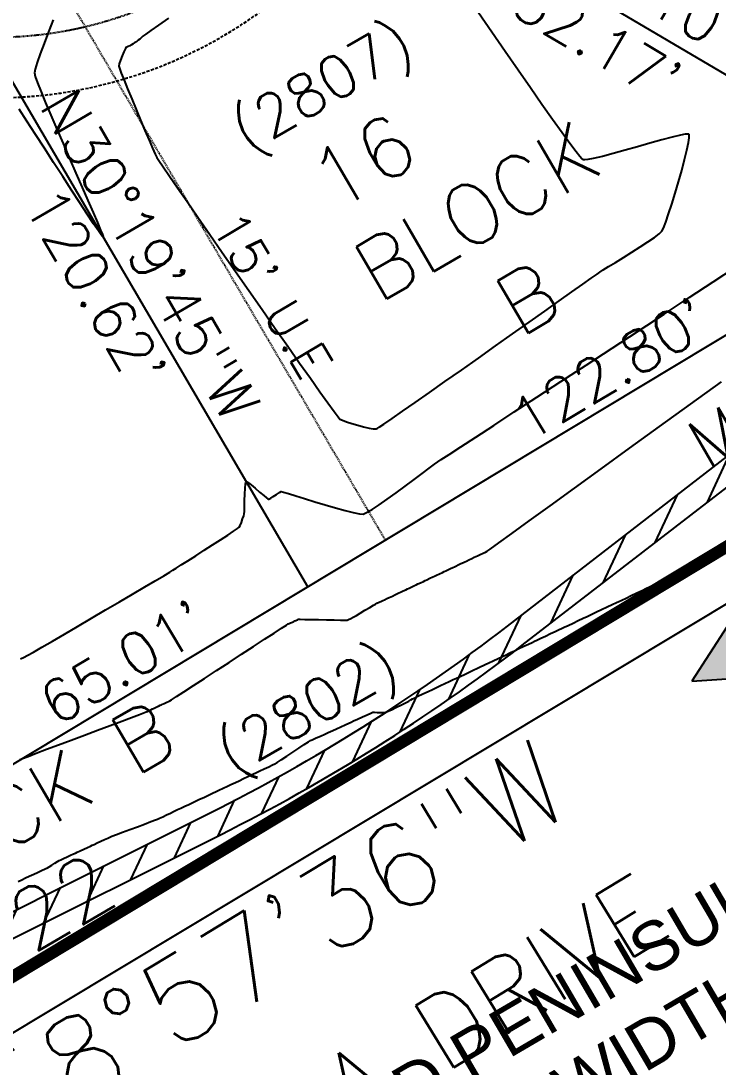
# Model space of a CAD drawing. Header units: feet. Extents: x 23 to 2149517, y -26 to 355304.
# Drawn here: x 2137845.5 to 2137960.7, y 340447.8 to 340620.5 of the extents above; entities that cross this region are included whole.
import ezdxf

# ---------------------------------------------------------------- set-up
doc = ezdxf.new("R2010")
doc.units = ezdxf.units.FT
doc.header["$MEASUREMENT"] = 0
doc.linetypes.add('xhpc023-pt$0$DASHED', pattern=[0.75, 0.5, -0.25])
doc.linetypes.add('xhpc023-pt$0$HIDDEN2', pattern=[0.1875, 0.125, -0.0625])
for name, color, linetype in [('A-EC-CURLEX-MATTING', 6, 'Continuous'), ('A-EC-FLOW-ARROWS', 252, 'Continuous'), ('A-EC-SILT-FENCE', 4, 'SILT_FENCE'), ('A-EC-TEXT2', 4, 'Continuous'), ('C-TOPO-MAJR-N', 7, 'Continuous'), ('C-TOPO-MINR-N', 2, 'Continuous'), ('xhpc023-pav$0$A-SW-N', 6, 'Continuous'), ('xhpc023-pt$0$A-ADDRESS-N', 6, 'Continuous'), ('xhpc023-pt$0$A-BLDG-SETBACK', 2, 'xhpc023-pt$0$DASHED'), ('xhpc023-pt$0$C-CURB-E', 2, 'Continuous'), ('xhpc023-pt$0$V-CONC-TEXT', 2, 'Continuous'), ('xhpc023-pt$0$V-ESMT-UTIL-N', 2, 'xhpc023-pt$0$HIDDEN2'), ('xhpc023-pt$0$V-ESMT-UTIL-TEXT-N', 2, 'Continuous'), ('xhpc023-pt$0$V-LOT-BLOCKS', 7, 'Continuous'), ('xhpc023-pt$0$V-LOT-NO', 6, 'Continuous'), ('xhpc023-pt$0$V-LOT-NO_OPENSPACES', 7, 'Continuous'), ('xhpc023-pt$0$V-PROP-DIMS', 4, 'Continuous'), ('xhpc023-pt$0$V-PROP-N', 2, 'Continuous'), ('xhpc023-pt$0$V-PROP-SUBD-N', 7, 'Continuous'), ('xhpc023-pt$0$V-ROAD-IDEN', 1, 'Continuous'), ('xhpc023-pt$0$V-SUBD-TEXT-N', 2, 'Continuous'), ('xhpc023-pt$0$xHPC007pt_PHASE1A$0$V-PROP-N', 6, 'Continuous')]:
    doc.layers.add(name, color=color, linetype=linetype)
doc.styles.get("Standard").update_dxf_attribs({"font": 'arial.ttf'})
doc.styles.add('xhpc023-pt$0$L100', font='simplex', dxfattribs={"height": 10})
doc.styles.add('xhpc023-pt$0$L120', font='simplex', dxfattribs={"height": 12})
doc.styles.add('xhpc023-pt$0$L140', font='simplex', dxfattribs={"height": 14})
doc.styles.add('xhpc023-pt$0$L60', font='simplex', dxfattribs={"height": 6})
doc.styles.add('xhpc023-pt$0$L70', font='simplex.shx', dxfattribs={"height": 7})
doc.styles.add('xhpc023-pt$0$L80', font='simplex', dxfattribs={"height": 8})
doc.linetypes.add('SILT_FENCE', pattern='A,0.5,-0.1,["SF",Standard,S=0.1,R=0,X=-0.1,Y=-0.05],-0.1', length=0.7)

# ---------------------------------------------------------------- blocks, each defined once
blk = doc.blocks.new('xhpc023-pav')
at = {"layer": 'xhpc023-pav$0$A-SW-N'}
h = blk.add_hatch(dxfattribs=at)
h.set_pattern_fill('ANSI31', color=256, scale=40, angle=20)
h.set_pattern_definition([(65, (0, 0), (-4.531538935183249, 2.113091308703498), [])])
h.paths.add_polyline_path([(2138073.734750805, 340606.4893714995), (2138076.982511835, 340611.3451003592), (2138072.736527676, 340612.1917316416), (2138070.409905991, 340608.7131985975, -0.1870688520389471), (2138040.810085895, 340587.9627037041), (2138021.565582904, 340583.2214802431, 0.1043029744152332), (2137982.904645254, 340564.5741733693), (2137925.945794581, 340520.6171426307, -0.04854565868554052), (2137876.712910241, 340489.7334137224), (2137819.318046041, 340461.0655404041, 0.05433585997616614), (2137764.648395736, 340425.8849818835), (2137723.776366798, 340392.8086396978, -0.1159630525133913), (2137690.797359672, 340376.8994894567), (2137688.26512927, 340376.3370190397), (2137687.735692305, 340372.1219275791), (2137691.664717876, 340372.9946604277, 0.1159630525120445), (2137726.292675358, 340389.6992681806), (2137767.164704297, 340422.7756103668, -0.05433585997563195), (2137821.10542593, 340457.4870947734), (2137878.50029013, 340486.1549680917, 0.0485456586851637), (2137928.389612928, 340517.4504800518), (2137985.348463601, 340561.4075107909, -0.1043029744148952), (2138022.522442111, 340579.3376135541), (2138041.766945102, 340584.0788370151, 0.1870688520359507)])
for p, q in [((2137928.389612928, 340517.4504800517), (2137985.348463601, 340561.407510791)), ((2137821.105425929, 340457.4870947726), (2137878.50029013, 340486.1549680918))]:
    blk.add_line(p, q, dxfattribs=at)
at = {"layer": 'xhpc023-pav$0$A-SW-N', "flags": 128}
blk.add_lwpolyline([(2137688.26512927, 340376.3370190397), (2137690.797359671, 340376.8994894566, 0.1159630524940016), (2137723.776366793, 340392.8086396935), (2137764.648395754, 340425.8849818984, -0.05433585995492531), (2137819.318046039, 340461.0655404033), (2137876.712910241, 340489.7334137225, 0.04854565868485745), (2137925.945794581, 340520.6171426303), (2137982.904645253, 340564.574173369, -0.1043029744157239), (2138021.565582904, 340583.221480243), (2138040.810085895, 340587.9627037041)], format="xyb", dxfattribs=at)
at = {"layer": 'xhpc023-pav$0$A-SW-N'}
blk.add_arc((2137742.659418548, 340758.1168360219), 304.0000000004081, 296.5414401127217, 307.6585578529508, dxfattribs=at)
blk = doc.blocks.new('xhpc023-pt')
at = {"layer": 'xhpc023-pt$0$A-BLDG-SETBACK'}
blk.add_arc((2137841.179533906, 340682.8476125778), 75, 263.2243841013467, 61.75304355203782, dxfattribs=at)
at = {"layer": 'xhpc023-pt$0$C-CURB-E'}
blk.add_line((2137794.062, 340423.323), (2138066.261, 340586.876), dxfattribs=at)
at = {"layer": 'xhpc023-pt$0$V-ESMT-UTIL-N'}
blk.add_line((2137905.802558677, 340534.7815498342), (2137848.145205815, 340633.3351958031), dxfattribs=at)
blk.add_arc((2137841.179533906, 340682.8476125778), 65, 267.8202750845537, 55.14076856765367, dxfattribs=at)
at = {"layer": 'xhpc023-pt$0$V-PROP-N'}
for p, q in [((2138069.437835784, 340633.3025321012), (2137770.593198851, 340453.4544829676)), ((2138063.167812341, 340594.5154637892), (2137786.062289802, 340427.7502571444))]:
    blk.add_line(p, q, dxfattribs=at)
at = {"layer": 'xhpc023-pt$0$V-PROP-SUBD-N'}
for p, q in [((2137884.26226472, 340657.4728553254), (2137998.145660326, 340590.3981025416)), ((2137892.930660359, 340527.078537305), (2137831.94690442, 340631.3180001691))]:
    blk.add_line(p, q, dxfattribs=at)
at = {"layer": 'xhpc023-pt$0$xHPC007pt_PHASE1A$0$V-PROP-N'}
blk.add_line((2138063.167812341, 340594.5154637892), (2137786.062289802, 340427.7502571444), dxfattribs=at)
at = {"layer": 'xhpc023-pt$0$A-ADDRESS-N', "char_height": 7, "width": 77.18520028656349, "attachment_point": 5, "rotation": 30.329137066513166, "style": 'xhpc023-pt$0$L70'}
for s, insert in [('(2807)', (2137895.857626032, 340608.8365034317)), ('(2802)', (2137893.419436631, 340506.0790599746))]:
    blk.add_mtext(s, dxfattribs=dict(at, insert=insert))
at = {"layer": 'xhpc023-pt$0$V-CONC-TEXT', "style": 'xhpc023-pt$0$L80'}
blk.add_text('MHSS', height=8, rotation=30.32916666666666, dxfattribs=at).set_placement((2137958.883768885, 340546.3359982232))
at = {"layer": 'xhpc023-pt$0$V-ESMT-UTIL-TEXT-N', "insert": (2137887.020627161, 340575.3615185504), "char_height": 5.999999999999998, "attachment_point": 5, "rotation": 300.6853479927439, "style": 'xhpc023-pt$0$L60'}
blk.add_mtext("\\A1;15' U.E", dxfattribs=at)
at = {"layer": 'xhpc023-pt$0$V-LOT-BLOCKS', "insert": (2137925.092311535, 340581.9245475303, 572.7), "char_height": 10, "width": 34.01157181197777, "attachment_point": 5, "rotation": 30.329137066419232, "style": 'xhpc023-pt$0$L100'}
blk.add_mtext('BLOCK B', dxfattribs=at)
at = {"layer": 'xhpc023-pt$0$V-LOT-NO', "insert": (2137902.075017815, 340597.305717182, 572.4), "char_height": 10, "width": 34.01157181197777, "attachment_point": 5, "rotation": 30.329137066419232, "style": 'xhpc023-pt$0$L100'}
blk.add_mtext('16', dxfattribs=at)
at = {"layer": 'xhpc023-pt$0$V-LOT-NO_OPENSPACES', "insert": (2137848.067648211, 340482.2347390343), "char_height": 10, "width": 253.6240612909909, "attachment_point": 5, "rotation": 30.329137066419232, "style": 'xhpc023-pt$0$L100'}
blk.add_mtext('BLOCK B \\P22', dxfattribs=at)
at = {"layer": 'xhpc023-pt$0$V-PROP-DIMS', "insert": (2137885.560685798, 340459.1613571677), "char_height": 14, "attachment_point": 8, "rotation": 31.040000000046597, "style": 'xhpc023-pt$0$L140'}
blk.add_mtext('S58°57\'36"W ', dxfattribs=at)
at = {"layer": 'xhpc023-pt$0$V-ROAD-IDEN', "style": 'xhpc023-pt$0$L120'}
blk.add_text('N. GRAND PENINSULA DRIVE', height=12, rotation=31.51098925007271, dxfattribs=at).set_placement((2137760.991881878, 340352.0280600178))
at = {"layer": 'xhpc023-pt$0$V-SUBD-TEXT-N', "char_height": 7, "style": 'xhpc023-pt$0$L70'}
for s, insert, attachment_point, rotation in [('S59°30\'10"E', (2137942.421950872, 340626.0034500126), 8, 329.50287382029484), ("132.17'", (2137939.985974175, 340621.8675078544), 2, 329.50287382029484), ('N30°19\'45"W', (2137863.91168306, 340580.1462168919), 8, 300.32913706647525), ("120.62'", (2137860.890697023, 340578.3788336947), 2, 300.32913706647525), ("122.80'", (2137944.70571699, 340560.0450788685), 8, 31.039999999973922), ("65.01'", (2137864.28519677, 340511.647109207), 8, 31.040000000336647)]:
    blk.add_mtext(s, dxfattribs=dict(at, insert=insert, attachment_point=attachment_point, rotation=rotation))
blk = doc.blocks.new('ARROW')
blk.add_hatch(color=256).paths.add_polyline_path([(0, 0), (12, 6), (12, 2), (28, 2), (28, -2), (12, -2), (12, -6)])
blk.add_lwpolyline([(0, 0), (12, 6), (12, 2), (28, 2), (28, -2), (12, -2), (12, -6), (0, 0)])

msp = doc.modelspace()

# ---------------------------------------------------------------- block references
at = {"layer": 'A-EC-CURLEX-MATTING'}
msp.add_blockref('xhpc023-pt', (0, 0), dxfattribs=at)

# ---------------------------------------------------------------- next in the draw order: linework, layer by layer
at = {"layer": 'A-EC-SILT-FENCE', "const_width": 2, "elevation": 569}
msp.add_lwpolyline([(2137698.030266149, 340368.8467041861), (2137786.061431202, 340427.74974043), (2138063.167812341, 340594.5154637891), (2138071.96383495, 340628.9848446747)], dxfattribs=at)
at = {"layer": 'C-TOPO-MAJR-N', "color": 7, "linetype": 'Continuous', "lineweight": -3, "elevation": 570}
msp.add_lwpolyline([(2137845.089597837, 340478.4604224385), (2137845.672027058, 340478.7320695628), (2137846.330064579, 340479.0389806758), (2137846.915223855, 340479.3119011076), (2137847.279018336, 340479.4815761879), (2137847.657895889, 340479.6565912594), (2137848.276818134, 340479.9418692482), (2137848.970069167, 340480.2626618599), (2137849.57193308, 340480.5442208), (2137849.916693968, 340480.7117977741), (2137850.197541352, 340480.8754722559), (2137850.644376724, 340481.1471424691), (2137851.14655213, 340481.4547882442), (2137851.593419617, 340481.7263894117), (2137851.874331232, 340481.8899258022), (2137852.141403426, 340482.0200566583), (2137852.609621194, 340482.2389961632), (2137853.182113879, 340482.503307919), (2137853.762010827, 340482.7695555274), (2137854.252441381, 340482.9943025903), (2137854.556534887, 340483.1341127097), (2137854.860819322, 340483.275260348), (2137855.353850574, 340483.5039614869), (2137855.941799852, 340483.7766920067), (2137856.530838366, 340484.0499277879), (2137857.027137327, 340484.2801447106), (2137857.336867944, 340484.4238186553), (2137857.651986062, 340484.5711919122), (2137858.162440078, 340484.810615401), (2137858.771390031, 340485.0957279465), (2137859.38199596, 340485.3801683736), (2137859.897417903, 340485.6175755072), (2137860.2208159, 340485.7615881719), (2137860.581924001, 340485.9013907214), (2137861.331243278, 340486.1844141146), (2137862.357978268, 340486.569805379), (2137863.551333504, 340487.0167115425), (2137864.80051352, 340487.4842796326), (2137865.994722852, 340487.9316566769), (2137867.023166034, 340488.3179897031), (2137867.7750476, 340488.6024257389), (2137868.139572086, 340488.7441118119), (2137868.47124577, 340488.893817587), (2137868.998980438, 340489.1408590242), (2137869.624460064, 340489.4372427443), (2137870.249368623, 340489.7349753679), (2137870.775390089, 340489.986063516), (2137871.104208437, 340490.1425138093), (2137871.439908668, 340490.3008616864), (2137871.983266304, 340490.5571603719), (2137872.6310011, 340490.862693166), (2137873.279832811, 340491.1687433689), (2137873.826481193, 340491.4265942806), (2137874.167666002, 340491.5875292014), (2137874.514668436, 340491.7512082632), (2137875.076423284, 340492.0161848094), (2137875.746130683, 340492.3320819567), (2137876.416990774, 340492.6485228215), (2137876.982203694, 340492.9151305206), (2137877.334969583, 340493.0815281708), (2137877.69385481, 340493.2508122778), (2137878.274957329, 340493.5249150087), (2137878.96777465, 340493.851712972), (2137879.661804284, 340494.1790827763), (2137880.246543741, 340494.4549010302), (2137880.611490532, 340494.6270443421), (2137880.982879604, 340494.8022264414), (2137881.584346871, 340495.0859351084), (2137882.301491295, 340495.4242080282), (2137883.019911837, 340495.7630828859), (2137883.62520746, 340496.0485973666), (2137884.002977125, 340496.2267891555), (2137884.388710383, 340496.4060722506), (2137885.014217567, 340496.6952572438), (2137885.759578811, 340497.0409767109), (2137886.504874247, 340497.3898632274), (2137887.130184012, 340497.6885493689), (2137887.515588238, 340497.8836677111), (2137887.880574995, 340498.1102372163), (2137888.565841769, 340498.553308601), (2137889.464174191, 340499.140403096), (2137890.468357894, 340499.7990419322), (2137891.471178508, 340500.4567463401), (2137892.365421667, 340501.0410375509), (2137893.043873001, 340501.4794367952), (2137893.399318142, 340501.6994653038), (2137893.759467904, 340501.8769829923), (2137894.343791949, 340502.1467576731), (2137895.040918107, 340502.461355974), (2137895.739474208, 340502.7733445219), (2137896.328088082, 340503.0352899447), (2137896.69538756, 340503.1997588695), (2137897.069660947, 340503.3701193457), (2137897.676416629, 340503.6463003163), (2137898.400112563, 340503.9757097493), (2137899.125206701, 340504.3057556124), (2137899.736157, 340504.5838458739), (2137900.117421413, 340504.7573885014), (2137900.521070705, 340504.9455692993), (2137901.184230539, 340505.2572121324), (2137901.968941213, 340505.6241820597), (2137902.737243026, 340505.97834414), (2137903.351176276, 340506.2515634324), (2137903.672781262, 340506.3757049958), (2137903.959076691, 340506.3873009079), (2137904.426654978, 340506.3703430333), (2137904.954589558, 340506.3440207426), (2137905.421953864, 340506.3275234067), (2137905.707821331, 340506.340040396), (2137906.064198163, 340506.4853993169), (2137906.75857376, 340506.8071054728), (2137907.615841252, 340507.217154475), (2137908.460893768, 340507.6275419353), (2137909.118624438, 340507.9502634651), (2137909.413926392, 340508.0973146761), (2137909.649817623, 340508.2376841264), (2137909.99239316, 340508.4471251804), (2137910.2283176, 340508.5874244254), (2137910.511066097, 340508.7233012379), (2137911.142446181, 340509.0219374048), (2137911.964390377, 340509.4093273242), (2137912.818831212, 340509.8114653949), (2137913.547701212, 340510.1543460151), (2137913.992932903, 340510.3639635831), (2137914.339290957, 340510.5274115315), (2137914.893426876, 340510.7889108037), (2137915.572650553, 340511.1094395607), (2137916.294271882, 340511.4499759637), (2137916.975600758, 340511.7714981739), (2137917.533947074, 340512.0349843524), (2137917.886620726, 340512.2014126602), (2137918.244966619, 340512.3705177245), (2137918.818396141, 340512.6411217367), (2137919.521318913, 340512.9728342048), (2137920.268144552, 340513.325264637), (2137920.973282678, 340513.6580225412), (2137921.55114291, 340513.9307174256), (2137921.916134868, 340514.1029587982), (2137922.287101977, 340514.2780198714), (2137922.880850619, 340514.558212568), (2137923.608734848, 340514.9017044604), (2137924.382108716, 340515.2666631215), (2137925.112326277, 340515.6112561242), (2137925.710741584, 340515.8936510412), (2137926.08870869, 340516.0720154454), (2137926.472975815, 340516.2533528574), (2137927.088143081, 340516.5436531016), (2137927.842342401, 340516.8995632072), (2137928.643705685, 340517.2777302029), (2137929.400364843, 340517.6348011175), (2137930.020451786, 340517.9274229797), (2137930.412098426, 340518.1122428185), (2137930.810393936, 340518.3002002893), (2137931.448160124, 340518.6011650671), (2137932.230127852, 340518.9701792094), (2137933.061027978, 340519.3622847742), (2137933.845591363, 340519.7325238193), (2137934.488548866, 340520.0359384026), (2137934.89463135, 340520.2275705818), (2137935.307737794, 340520.4225174005), (2137935.969371545, 340520.7347453911), (2137936.780670013, 340521.1176008458), (2137937.642770608, 340521.5244300562), (2137938.456810739, 340521.9085793144), (2137939.123927818, 340522.223394912), (2137939.545259252, 340522.4222231411), (2137939.97401849, 340522.6245565845), (2137940.66088522, 340522.948692132), (2137941.503196211, 340523.3461825362), (2137942.398288231, 340523.7685805495), (2137943.243498052, 340524.1674389244), (2137943.93616244, 340524.4943104133), (2137944.373618165, 340524.7007477686), (2137944.818937098, 340524.910895808), (2137945.532508397, 340525.2476333649), (2137946.407644765, 340525.6606142157), (2137947.337658901, 340526.0994921367), (2137948.215863509, 340526.5139209044), (2137948.93557129, 340526.8535542951), (2137949.390094946, 340527.0680460851), (2137949.876933807, 340527.2977875677), (2137950.674755708, 340527.6742833678), (2137951.648626112, 340528.13385726), (2137952.663610477, 340528.6128330185), (2137953.584774264, 340529.0475344177), (2137954.277182934, 340529.3742852319), (2137954.605901946, 340529.5294092355), (2137954.871424777, 340529.6547106722), (2137955.302683751, 340529.858223753), (2137955.779677813, 340530.0833194309), (2137956.182405907, 340530.2733686587), (2137956.390866975, 340530.3717423892)], dxfattribs=at)
at = {"layer": 'C-TOPO-MINR-N', "color": 2, "linetype": 'Continuous', "lineweight": -3}
for points, elevation in [([(2137850.900613398, 340620.7405220751), (2137850.105607264, 340618.7331688905), (2137849.370640667, 340616.8283109907), (2137848.733810928, 340615.1121064646), (2137848.233215364, 340613.6707134013), (2137847.906951295, 340612.5902898896), (2137847.79311604, 340611.9569940185), (2137847.927053961, 340611.382006851), (2137848.297744107, 340610.323887564), (2137848.870879311, 340608.8541810535), (2137849.612152405, 340607.0444322159), (2137850.487256222, 340604.9661859476), (2137851.461883594, 340602.6909871448), (2137852.501727353, 340600.2903807039), (2137853.57248033, 340597.835911521), (2137854.639835359, 340595.3991244927), (2137855.669485271, 340593.0515645149), (2137856.627122898, 340590.8647764843), (2137857.478441073, 340588.9103052969), (2137858.189132628, 340587.2596958493), (2137858.724890395, 340585.9844930374), (2137859.004489864, 340585.2827017361), (2137859.115741657, 340584.9661137318), (2137859.138912749, 340584.8635240077), (2137859.134375893, 340584.8464869068), (2137859.117140932, 340584.852651527), (2137859.040619396, 340584.9322669834), (2137858.82605223, 340585.2114481544), (2137858.368661281, 340585.8582234724), (2137857.553681815, 340587.0571622633), (2137856.510000598, 340588.6241752389), (2137855.282152398, 340590.4887827839), (2137853.914671985, 340592.5805052826), (2137852.452094125, 340594.8288631198), (2137850.938953586, 340597.1633766799), (2137849.419785136, 340599.5135663475), (2137847.939123543, 340601.808952507), (2137846.541503576, 340603.9790555432), (2137845.27146, 340605.9533958404)], 572), ([(2137869.953167044, 340621.0128527459), (2137868.271110273, 340619.8352395146), (2137866.989828755, 340618.9379244053), (2137866.171000227, 340618.364038259), (2137865.87630243, 340618.1567119163), (2137865.717051613, 340618.0141694407), (2137865.487805564, 340617.8020491963), (2137865.331933356, 340617.659891572), (2137865.172970312, 340617.531470373), (2137864.938902448, 340617.3465104069), (2137864.779774881, 340617.2234785657), (2137864.62059025, 340617.11266058), (2137864.386508727, 340616.9534477055), (2137864.227811716, 340616.8479651227), (2137864.070535299, 340616.7545686964), (2137863.839536143, 340616.6208069816), (2137863.683326539, 340616.5325941922), (2137863.521087918, 340616.4523435428), (2137863.287156718, 340616.3394994993), (2137863.15277773, 340616.2755231522), (2137863.022922477, 340616.2255024323), (2137862.899166877, 340616.1698607901), (2137862.80374287, 340615.9632807671), (2137862.580241321, 340615.4536618158), (2137862.293735317, 340614.7763605657), (2137862.009297946, 340614.0667336461), (2137861.792002293, 340613.4601376862), (2137861.706921448, 340613.0919293155), (2137861.817637735, 340612.73580303), (2137862.123228241, 340611.928670253), (2137862.587931815, 340610.7565565548), (2137863.175987304, 340609.3054875057), (2137863.851633557, 340607.6614886759), (2137864.579109423, 340605.9105856356), (2137865.322653748, 340604.1388039551), (2137866.046505381, 340602.4321692045), (2137866.71490317, 340600.876706954), (2137867.292085964, 340599.5584427739), (2137867.74229261, 340598.5634022344), (2137868.029761957, 340597.9776109058), (2137868.349611362, 340597.4768239691), (2137869.048021351, 340596.4378544458), (2137870.082809144, 340594.9213045063), (2137871.411791962, 340592.9877763213), (2137872.992787024, 340590.697872061), (2137874.783611555, 340588.1121938961), (2137876.742082771, 340585.2913439969), (2137878.826017896, 340582.2959245341), (2137880.993234149, 340579.1865376781), (2137883.201548751, 340576.0237855992), (2137885.408778924, 340572.8682704681), (2137887.572741888, 340569.7805944552), (2137889.651254863, 340566.8213597311), (2137891.602135072, 340564.0511684661), (2137893.383199733, 340561.5306228307), (2137894.952266069, 340559.3203249956), (2137896.267151299, 340557.480877131), (2137897.285672646, 340556.0728814075), (2137897.965647329, 340555.1569399956), (2137898.264892569, 340554.7936550659), (2137898.672077197, 340554.5907314635), (2137899.358525959, 340554.3337217629), (2137900.232728114, 340554.0495978843), (2137901.203172922, 340553.7653317482), (2137902.178349641, 340553.5078952748), (2137903.066747531, 340553.3042603844), (2137903.77685585, 340553.1813989974), (2137904.217163858, 340553.1662830343), (2137904.217163858, 340553.1662830343), (2137904.251658762, 340553.1785103669), (2137904.387284818, 340553.2511740491), (2137904.750143653, 340553.4755422031), (2137905.51146053, 340553.9756422326), (2137906.866071738, 340554.8928110882), (2137908.61264852, 340556.0944182065), (2137910.691433622, 340557.5375476565), (2137913.042669788, 340559.1792835065), (2137915.606599764, 340560.9767098259), (2137918.323466295, 340562.8869106832), (2137921.133512128, 340564.8669701472), (2137923.976980005, 340566.8739722869), (2137926.794112674, 340568.865001171), (2137929.525152878, 340570.7971408683), (2137932.110343364, 340572.6274754475), (2137934.489926876, 340574.3130889776), (2137936.60414616, 340575.8110655274), (2137938.39324396, 340577.0784891656), (2137939.797463023, 340578.0724439611), (2137940.757046093, 340578.7500139828), (2137941.212235915, 340579.0682832992), (2137941.760266417, 340579.420022969), (2137942.649826018, 340579.9710079819), (2137943.792639308, 340580.6734751693), (2137945.100430878, 340581.4796613621), (2137946.484925314, 340582.3418033915), (2137947.857847209, 340583.2121380884), (2137949.13092115, 340584.0429022838), (2137950.215871727, 340584.786332809), (2137951.024423529, 340585.394666495), (2137951.468301147, 340585.8201401728), (2137951.729583282, 340586.3461518005), (2137952.107302726, 340587.3314542992), (2137952.572557512, 340588.6822556353), (2137953.096445672, 340590.3047637753), (2137953.650065238, 340592.1051866856), (2137954.204514243, 340593.9897323329), (2137954.730890718, 340595.8646086836), (2137955.200292697, 340597.6360237041), (2137955.58381821, 340599.210185361), (2137955.852565291, 340600.4933016209), (2137955.965500362, 340601.2472136964), (2137955.980954092, 340601.6221280858), (2137955.954813306, 340601.770092317), (2137955.930116285, 340601.8112298152), (2137955.889018415, 340601.8362152555), (2137955.734812079, 340601.8581823977), (2137955.33571405, 340601.8259655944), (2137954.52464438, 340601.674920949), (2137953.135940288, 340601.3414518048), (2137951.425901434, 340600.8849042944), (2137949.496510817, 340600.3456269987), (2137947.449751434, 340599.7639684987), (2137945.387606285, 340599.1802773752), (2137943.412058367, 340598.6349022092), (2137941.625090679, 340598.1681915816), (2137940.12868622, 340597.8204940733), (2137939.209300752, 340597.6551397589), (2137938.71604183, 340597.6104833001), (2137938.49290726, 340597.6233442893), (2137938.415498981, 340597.6435327382), (2137938.370283158, 340597.6696193811), (2137938.234420511, 340597.7914553889), (2137937.921557097, 340598.1415518704), (2137937.31343214, 340598.9016396495), (2137936.273402198, 340600.2822262586), (2137934.957464087, 340602.0881201298), (2137933.403184937, 340604.2625351328), (2137931.648131884, 340606.7486851375), (2137929.729872057, 340609.4897840138), (2137927.685972594, 340612.4290456314), (2137925.554000623, 340615.5096838603), (2137923.371523279, 340618.6749125702), (2137921.176107695, 340621.8679456309)], 573), ([(2137845.486830482, 340515.1976752222), (2137846.09210642, 340515.4652890862), (2137846.605665871, 340515.7443945877), (2137847.600942458, 340516.3102661322), (2137849.003806778, 340517.1190980337), (2137850.740129427, 340518.1270846062), (2137852.735781003, 340519.2904201638), (2137854.916632103, 340520.5652990207), (2137857.208553322, 340521.9079154908), (2137859.537415259, 340523.2744638881), (2137861.82908851, 340524.6211385269), (2137864.009443671, 340525.904133721), (2137866.004351341, 340527.0796437846), (2137867.739682115, 340528.1038630317), (2137869.14130659, 340528.9329857763), (2137870.135095365, 340529.5232063326), (2137870.646919034, 340529.8307190145), (2137871.175401177, 340530.1615315667), (2137872.036482414, 340530.706923303), (2137873.150515794, 340531.416330636), (2137874.437854365, 340532.2391899784), (2137875.818851175, 340533.1249377429), (2137877.213859274, 340534.0230103424), (2137878.543231708, 340534.8828441894), (2137879.727321529, 340535.6538756967), (2137880.686481784, 340536.285541277), (2137881.341065521, 340536.7272773429), (2137881.61142579, 340536.9285203073), (2137881.765528931, 340537.2216425166), (2137881.970935097, 340537.7279107185), (2137882.183506432, 340538.3110137115), (2137882.359105082, 340538.8346402938), (2137882.453593191, 340539.1624792638), (2137882.476835946, 340539.5460656675), (2137882.495259876, 340540.3248732385), (2137882.515951806, 340541.3363490095), (2137882.545998563, 340542.4179400131), (2137882.592486972, 340543.407093282), (2137882.646278034, 340544.0226251342), (2137882.698686035, 340544.3271116144), (2137882.740220217, 340544.4357570029), (2137882.763136047, 340544.4578747465), (2137882.793775881, 340544.4610869923), (2137882.894488588, 340544.4249577419), (2137883.131923115, 340544.2772198674), (2137883.575510055, 340543.9415735672), (2137884.260810251, 340543.3762074355), (2137884.996440008, 340542.7487015672), (2137885.680589898, 340542.1660589309), (2137886.122428373, 340541.8041523439), (2137886.358068423, 340541.6294631223), (2137886.457354751, 340541.5719110063), (2137886.487212377, 340541.5633752291), (2137886.52507634, 340541.5672895861), (2137886.63314469, 340541.6072339459), (2137886.861800277, 340541.7334249054), (2137887.250872383, 340541.9861506231), (2137887.786742733, 340542.3537267348), (2137888.266440016, 340542.6697096261), (2137888.570814258, 340542.8173101742), (2137888.922614119, 340542.7350303064), (2137889.750415995, 340542.4906537543), (2137890.954181588, 340542.1212564612), (2137892.433872602, 340541.6639143706), (2137894.089450741, 340541.1557034259), (2137895.820877708, 340540.6336995705), (2137897.528115207, 340540.1349787479), (2137899.111124942, 340539.6966169016), (2137900.469868615, 340539.3556899749), (2137901.504307932, 340539.1492739113), (2137902.114404595, 340539.1144446543), (2137902.673987853, 340539.3482211865), (2137903.573086037, 340539.8809632022), (2137904.735959473, 340540.6497577112), (2137906.086868489, 340541.5916917234), (2137907.550073411, 340542.643852249), (2137909.049834567, 340543.743326298), (2137910.510412282, 340544.8272008802), (2137911.856066884, 340545.8325630057), (2137913.0110587, 340546.6964996847), (2137913.899648056, 340547.356097927), (2137914.44609528, 340547.7484447426), (2137915.012506069, 340548.1210236217), (2137916.294495067, 340548.9572664424), (2137918.216400876, 340550.2085397891), (2137920.702562097, 340551.826210246), (2137923.677317334, 340553.7616443972), (2137927.065005189, 340555.966208827), (2137930.789964263, 340558.3912701196), (2137934.77653316, 340560.9881948594), (2137938.949050481, 340563.7083496304), (2137943.231854829, 340566.503101017), (2137947.549284806, 340569.3238156034), (2137951.825679015, 340572.1218599736), (2137955.985376057, 340574.8486007123), (2137959.952714535, 340577.4554044032), (2137963.652033051, 340579.893637631)], 572), ([(2137845.366249, 340498.5695819668), (2137845.792178549, 340498.7431241602), (2137846.72836688, 340499.1048627372), (2137848.088285861, 340499.6227000193), (2137849.785407363, 340500.264538328), (2137851.733203259, 340500.998279985), (2137853.845145419, 340501.7918273118), (2137856.034705713, 340502.6130826299), (2137858.215356014, 340503.4299482608), (2137860.30056819, 340504.2103265262), (2137862.203814115, 340504.9221197476), (2137863.838565658, 340505.5332302465), (2137865.11829469, 340506.0115603445), (2137865.956473083, 340506.3250123631), (2137866.266572707, 340506.441488624), (2137866.438454378, 340506.5208380665), (2137866.688532015, 340506.6396613352), (2137866.859499978, 340506.7211690235), (2137867.035311551, 340506.804098336), (2137867.294624852, 340506.9264149354), (2137867.472191491, 340507.0101721019), (2137867.653942947, 340507.0959032235), (2137867.922056445, 340507.2223708259), (2137868.105652207, 340507.3089718958), (2137868.293649756, 340507.3976492634), (2137868.571019147, 340507.5284828169), (2137868.760956397, 340507.61807513), (2137868.955527664, 340507.7098532833), (2137869.242640657, 340507.8452828389), (2137869.439253715, 340507.9380240928), (2137869.641501803, 340508.0317177104), (2137869.939633139, 340508.1706389071), (2137870.141775938, 340508.2693998038), (2137870.442671593, 340508.4631125922), (2137871.250360943, 340508.9861206572), (2137872.480327661, 340509.7835116259), (2137874.04805542, 340510.8003731255), (2137875.869027896, 340511.9817927829), (2137877.858728762, 340513.2728582254), (2137879.932641692, 340514.6186570802), (2137882.006250362, 340515.9642769743), (2137883.995038444, 340517.2548055348), (2137885.814489612, 340518.4353303889), (2137887.380087542, 340519.4509391636), (2137888.607315907, 340520.2467194863), (2137889.411658381, 340520.7677589837), (2137889.708598638, 340520.9591452833), (2137889.866010939, 340521.0336940116), (2137890.098624649, 340521.1381251531), (2137890.257943542, 340521.2091942111), (2137890.421448386, 340521.2836177856), (2137890.662913399, 340521.3935270017), (2137890.828282517, 340521.46879915), (2137890.997269186, 340521.5502720122), (2137891.247289747, 340521.668629604), (2137891.420842493, 340521.7385185659), (2137891.711998586, 340521.7369974166), (2137892.446454977, 340521.7234065388), (2137893.498512099, 340521.7014083143), (2137894.742470387, 340521.6746651254), (2137896.052630276, 340521.6468393539), (2137897.303292201, 340521.6215933821), (2137898.368756596, 340521.6025895918), (2137899.123323895, 340521.5934903652), (2137899.441294533, 340521.5979580842), (2137899.684897918, 340521.6931790722), (2137900.063862907, 340521.8726319252), (2137900.440385796, 340522.0611873809), (2137900.676662886, 340522.1837161776), (2137900.975940658, 340522.3609320199), (2137901.603966749, 340522.7395227341), (2137902.396469571, 340523.2188478607), (2137903.189177531, 340523.6982669399), (2137903.817819041, 340524.0771395122), (2137904.118122509, 340524.254825118), (2137904.359352961, 340524.3730022818), (2137904.743910486, 340524.5539945776), (2137905.129291964, 340524.7334470733), (2137905.372994277, 340524.8470048372), (2137905.621995254, 340524.9645095365), (2137906.01979319, 340525.1522322), (2137906.418665654, 340525.3404619385), (2137906.670890218, 340525.4594878629), (2137906.928535107, 340525.5810716636), (2137907.3402144, 340525.7753450032), (2137907.753024446, 340525.9701519509), (2137908.014061598, 340526.0933365756), (2137908.28080848, 340526.219215648), (2137908.707108625, 340526.4203886334), (2137909.134599742, 340526.6221236439), (2137909.404919539, 340526.7496887913), (2137909.681259446, 340526.8800948564), (2137910.12297341, 340527.0885416943), (2137910.565942916, 340527.2975810286), (2137910.846049451, 340527.4297645824), (2137911.132509386, 340527.5649463346), (2137911.590488537, 340527.781068788), (2137912.049792556, 340527.9978164522), (2137912.340227092, 340528.1348738368), (2137912.637373382, 340528.2750985289), (2137913.112532961, 340528.4993285056), (2137913.589091931, 340528.7242188611), (2137913.890436393, 340528.8664246899), (2137914.198878428, 340529.0119798951), (2137914.692203657, 340529.2447823244), (2137915.187008497, 340529.4782829888), (2137915.499889364, 340529.6259328991), (2137915.73473325, 340529.736756802), (2137916.116954401, 340529.9171287098), (2137916.548969502, 340530.1209986101), (2137916.933195237, 340530.3023164903), (2137917.172048291, 340530.4150323379), (2137917.41616, 340530.5302297688), (2137917.813560783, 340530.7177650135), (2137918.262765944, 340530.929746981), (2137918.662290789, 340531.1182845806), (2137918.910650624, 340531.2354867213), (2137919.164589866, 340531.3553218096), (2137919.578092878, 340531.5504557709), (2137920.045534891, 340531.7710437927), (2137920.461291132, 340531.9672410628), (2137920.71973683, 340532.0892027688), (2137920.985360871, 340532.2118420681), (2137921.418468148, 340532.4108075721), (2137921.907157898, 340532.6373576492), (2137922.339529361, 340532.8427506681), (2137922.603681775, 340532.9782449973), (2137923.109559281, 340533.3399562343), (2137924.497243333, 340534.3400889141), (2137926.673770257, 340535.9113541859), (2137929.546176379, 340537.9864631987), (2137933.021498025, 340540.4981271015), (2137937.006771523, 340543.3790570435), (2137941.409033196, 340546.5619641737), (2137946.135319373, 340549.9795596413), (2137951.092666379, 340553.5645545952), (2137956.18811054, 340557.2496601844), (2137961.328688183, 340560.9675875581)], 571)]:
    msp.add_lwpolyline(points, dxfattribs=dict(at, elevation=elevation))

# ---------------------------------------------------------------- next in the draw order: block references
msp.add_blockref('xhpc023-pav', (0, 0))
at = {"layer": 'A-EC-FLOW-ARROWS', "xscale": -0.7999999999999995, "yscale": 0.7999999999999999, "zscale": 0.8, "rotation": 210.3448380065228}
msp.add_blockref('ARROW', (2137956.396156283, 340511.5377464434), dxfattribs=at)

# ---------------------------------------------------------------- next in the draw order: texts
at = {"layer": 'A-EC-TEXT2', "insert": (2137840.513420729, 340408.2894264183), "char_height": 8, "width": 215.5201454200845, "attachment_point": 1, "rotation": 30.329137066544813}
msp.add_mtext('\\pi29.307;N. GRAND PENINSULA DRIVE \\P\\pi37.517;(VARIABLE WIDTH R.O.W.)', dxfattribs=at)

doc.saveas('drawing.dxf')
